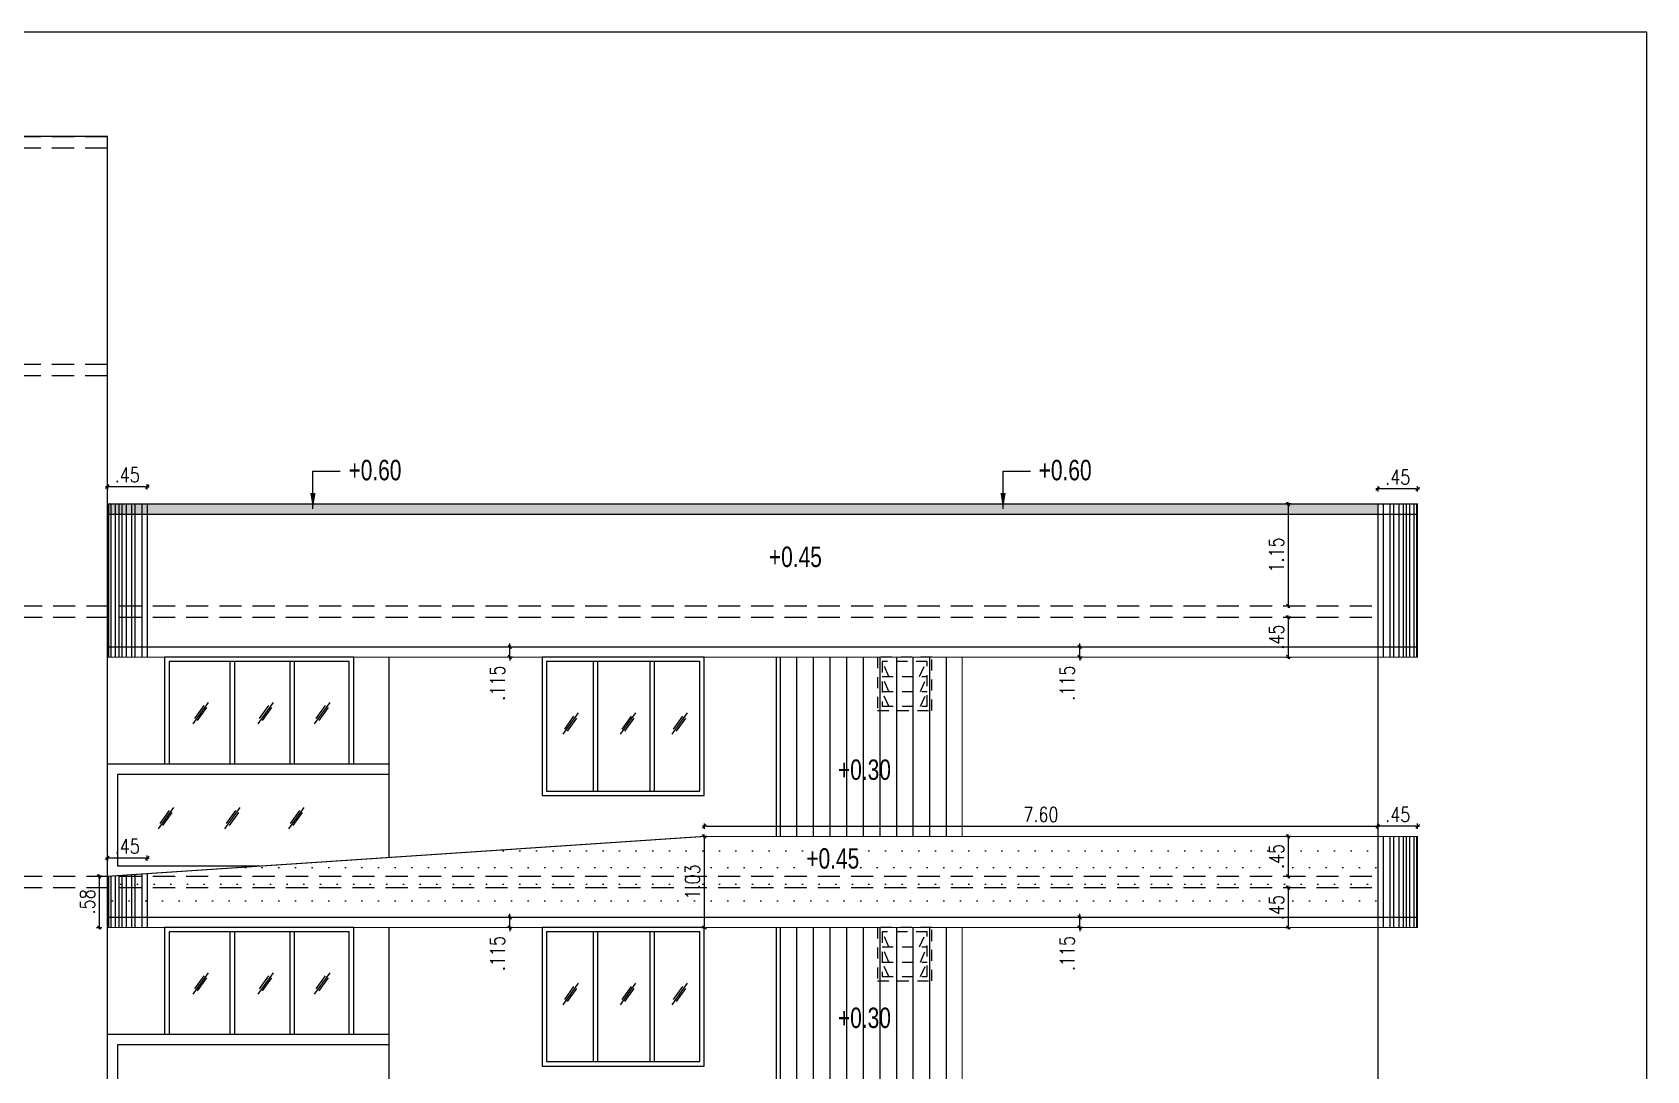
# Model space of a CAD drawing. Header units: inches. Extents: x 14331 to 14549, y 2557 to 2714.
# Drawn here: x 14518.19 to 14536.4, y 2685.34 to 2697.06 of the extents above; entities that cross this region are included whole.
import ezdxf
from ezdxf.enums import TextEntityAlignment as Align

# ---------------------------------------------------------------- set-up
doc = ezdxf.new("R2010")
doc.units = ezdxf.units.IN
doc.header["$LTSCALE"] = 0.25
doc.header["$MEASUREMENT"] = 0
doc.header["$PDMODE"] = 35
doc.linetypes.add('1', pattern=[0])
doc.linetypes.add('DASHEDX2', pattern=[1.5, 1, -0.5])
for name, color, linetype in [('ELE.PROJ.', 1, 'Continuous'), ('GLASS WINDOW', 251, '1'), ('hatch', 251, 'Continuous'), ('proj-internal', 1, 'DASHEDX2'), ('wall', 7, 'Continuous'), ('walls', 7, 'Continuous'), ('WORK TEX', 6, 'Continuous'), ('WORKING DIM', 7, 'Continuous')]:
    doc.layers.add(name, color=color, linetype=linetype)
doc.layers.add('WINDOW', color=106, linetype='Continuous', lineweight=13)
doc.styles.add('ARIAL', font='TIMES_0.TTF')
doc.styles.add('ARL', font='swisscl_0.ttf')
doc.styles.add('romans', font='romans.shx', dxfattribs={"width": 0.8})
doc.dimstyles.new('121', dxfattribs={"dimscale": 0.1, "dimtxt": 1.65, "dimasz": 0.2, "dimexe": 0.03125, "dimexo": 0.25, "dimgap": 0.5, "dimtad": 1, "dimzin": 4, "dimdsep": 46, "dimtxsty": 'romans', "dimblk1": 'MINITICK', "dimblk2": 'MINITICK', "dimsah": 1, "dimcen": 1, "dimse1": 1, "dimse2": 1, "dimclrd": 252, "dimclre": 256, "dimclrt": 7, "dimadec": 3, "dimazin": 0, "dimtfac": 0.8, "dimtix": 1, "dimtmove": 2, "dimatfit": 3, "dimfxl": 0, "dimtolj": 1, "dimtzin": 3, "dimarcsym": 0})
doc.dimstyles.new('DFSGSG', dxfattribs={"dimtxt": 0.23, "dimasz": 0.18, "dimexe": 0.18, "dimexo": 0.0625, "dimgap": 0.09, "dimtad": 1, "dimzin": 0, "dimdsep": 46, "dimtxsty": 'ARIAL', "dimcen": 0.09, "dimse1": 1, "dimse2": 1, "dimaunit": 1, "dimadec": 0, "dimazin": 0, "dimtfac": 1, "dimtix": 1, "dimtofl": 0, "dimtmove": 0, "dimatfit": 3, "dimfxl": 0, "dimtolj": 1, "dimtzin": 0, "dimarcsym": 0})

# ---------------------------------------------------------------- blocks, each defined once
blk = doc.blocks.new('MINITICK')
at = {"color": 7}
for p, q in [((1, 1), (-1, -1)), ((-1, 0), (1, 0)), ((0, -1.5), (0, 1.5))]:
    blk.add_line(p, q, dxfattribs=at)
blk = doc.blocks.new('*D1942')
at = {"layer": 'Defpoints', "color": 0, "transparency": 16777216}
for p in [(14533.371, 2688.101), (14533.371, 2687.991), (14533.821, 2687.991)]:
    blk.add_point(p, dxfattribs=at)
at = {"layer": 'WORKING DIM', "color": 252, "lineweight": -2, "transparency": 16777216}
blk.add_line((14533.801, 2688.101), (14533.391, 2688.101), dxfattribs=at)
at = {"layer": 'WORKING DIM', "color": 252, "lineweight": -2, "transparency": 16777216, "xscale": 0.02, "yscale": 0.02, "zscale": 0.02, "rotation": 180}
blk.add_blockref('MINITICK', (14533.371, 2688.101), dxfattribs=at)
at = {"layer": 'WORKING DIM', "color": 252, "lineweight": -2, "transparency": 16777216, "xscale": 0.02, "yscale": 0.02, "zscale": 0.02}
blk.add_blockref('MINITICK', (14533.821, 2688.101), dxfattribs=at)
at = {"layer": 'WORKING DIM', "color": 7, "transparency": 16777216, "insert": (14533.596, 2688.233), "char_height": 0.165, "attachment_point": 5, "style": 'romans'}
blk.add_mtext('\\A1;.45', dxfattribs=at)
blk = doc.blocks.new('*D1954')
at = {"layer": 'Defpoints', "color": 0, "transparency": 16777216}
for p in [(14525.774, 2687.987), (14525.774, 2686.96), (14525.774, 2686.96)]:
    blk.add_point(p, dxfattribs=at)
at = {"layer": 'WORKING DIM', "color": 252, "lineweight": -2, "transparency": 16777216}
blk.add_line((14525.774, 2687.967), (14525.774, 2686.98), dxfattribs=at)
at = {"layer": 'WORKING DIM', "color": 252, "lineweight": -2, "transparency": 16777216, "xscale": 0.02, "yscale": 0.02, "zscale": 0.02}
for p, rotation in [((14525.774, 2687.987), 90), ((14525.774, 2686.96), 270)]:
    blk.add_blockref('MINITICK', p, dxfattribs=dict(at, rotation=rotation))
at = {"layer": 'WORKING DIM', "color": 7, "transparency": 16777216, "insert": (14525.642, 2687.474), "char_height": 0.165, "attachment_point": 5, "rotation": 90, "style": 'romans'}
blk.add_mtext('\\A1;1.03', dxfattribs=at)
blk = doc.blocks.new('*D1955')
at = {"layer": 'Defpoints', "color": 0, "transparency": 16777216}
for p in [(14532.231, 2687.987), (14532.231, 2687.537), (14532.36, 2687.537)]:
    blk.add_point(p, dxfattribs=at)
at = {"layer": 'WORKING DIM', "color": 252, "lineweight": -2, "transparency": 16777216}
blk.add_line((14532.36, 2687.967), (14532.36, 2687.557), dxfattribs=at)
at = {"layer": 'WORKING DIM', "color": 252, "lineweight": -2, "transparency": 16777216, "xscale": 0.02, "yscale": 0.02, "zscale": 0.02}
for p, rotation in [((14532.36, 2687.987), 90), ((14532.36, 2687.537), 270)]:
    blk.add_blockref('MINITICK', p, dxfattribs=dict(at, rotation=rotation))
at = {"layer": 'WORKING DIM', "color": 7, "transparency": 16777216, "insert": (14532.228, 2687.762), "char_height": 0.165, "attachment_point": 5, "rotation": 90, "style": 'romans'}
blk.add_mtext('\\A1;.45', dxfattribs=at)
blk = doc.blocks.new('*D1956')
at = {"layer": 'Defpoints', "color": 0, "transparency": 16777216}
for p in [(14532.51, 2687.41), (14532.36, 2686.96), (14532.51, 2686.96)]:
    blk.add_point(p, dxfattribs=at)
at = {"layer": 'WORKING DIM', "color": 252, "lineweight": -2, "transparency": 16777216}
blk.add_line((14532.36, 2687.39), (14532.36, 2686.98), dxfattribs=at)
at = {"layer": 'WORKING DIM', "color": 252, "lineweight": -2, "transparency": 16777216, "xscale": 0.02, "yscale": 0.02, "zscale": 0.02}
for p, rotation in [((14532.36, 2687.41), 90), ((14532.36, 2686.96), 270)]:
    blk.add_blockref('MINITICK', p, dxfattribs=dict(at, rotation=rotation))
at = {"layer": 'WORKING DIM', "color": 7, "transparency": 16777216, "insert": (14532.228, 2687.185), "char_height": 0.165, "attachment_point": 5, "rotation": 90, "style": 'romans'}
blk.add_mtext('\\A1;.45', dxfattribs=at)
blk = doc.blocks.new('*D1945')
at = {"layer": 'Defpoints', "color": 0, "transparency": 16777216}
for p in [(14530.009, 2687.075), (14530.209, 2687.075), (14530.209, 2686.96)]:
    blk.add_point(p, dxfattribs=at)
at = {"layer": 'WORKING DIM', "color": 252, "lineweight": -2, "transparency": 16777216}
for p, q in [((14530.009, 2687.095), (14530.009, 2687.115)), ((14530.009, 2686.96), (14530.009, 2687.075)), ((14530.009, 2686.94), (14530.009, 2686.92))]:
    blk.add_line(p, q, dxfattribs=at)
at = {"layer": 'WORKING DIM', "color": 252, "lineweight": -2, "transparency": 16777216, "xscale": 0.02, "yscale": 0.02, "zscale": 0.02}
for p, rotation in [((14530.009, 2687.075), 270), ((14530.009, 2686.96), 90)]:
    blk.add_blockref('MINITICK', p, dxfattribs=dict(at, rotation=rotation))
at = {"layer": 'WORKING DIM', "color": 7, "transparency": 16777216, "insert": (14529.869, 2686.666), "char_height": 0.165, "attachment_point": 5, "rotation": 90, "style": 'romans'}
blk.add_mtext('\\A1;.115', dxfattribs=at)
blk = doc.blocks.new('*D1946')
at = {"layer": 'Defpoints', "color": 0, "transparency": 16777216}
for p in [(14523.581, 2687.075), (14523.78, 2687.075), (14523.78, 2686.96)]:
    blk.add_point(p, dxfattribs=at)
at = {"layer": 'WORKING DIM', "color": 252, "lineweight": -2, "transparency": 16777216}
for p, q in [((14523.581, 2687.095), (14523.581, 2687.115)), ((14523.581, 2686.96), (14523.581, 2687.075)), ((14523.581, 2686.94), (14523.581, 2686.92))]:
    blk.add_line(p, q, dxfattribs=at)
at = {"layer": 'WORKING DIM', "color": 252, "lineweight": -2, "transparency": 16777216, "xscale": 0.02, "yscale": 0.02, "zscale": 0.02}
for p, rotation in [((14523.581, 2687.075), 270), ((14523.581, 2686.96), 90)]:
    blk.add_blockref('MINITICK', p, dxfattribs=dict(at, rotation=rotation))
at = {"layer": 'WORKING DIM', "color": 7, "transparency": 16777216, "insert": (14523.441, 2686.666), "char_height": 0.165, "attachment_point": 5, "rotation": 90, "style": 'romans'}
blk.add_mtext('\\A1;.115', dxfattribs=at)
blk = doc.blocks.new('*D1947')
at = {"layer": 'Defpoints', "color": 0, "transparency": 16777216}
for p in [(14519.041, 2687.537), (14518.949, 2686.96), (14519.041, 2686.96)]:
    blk.add_point(p, dxfattribs=at)
at = {"layer": 'WORKING DIM', "color": 252, "lineweight": -2, "transparency": 16777216}
blk.add_line((14518.949, 2687.517), (14518.949, 2686.98), dxfattribs=at)
at = {"layer": 'WORKING DIM', "color": 252, "lineweight": -2, "transparency": 16777216, "xscale": 0.02, "yscale": 0.02, "zscale": 0.02}
for p, rotation in [((14518.949, 2687.537), 90), ((14518.949, 2686.96), 270)]:
    blk.add_blockref('MINITICK', p, dxfattribs=dict(at, rotation=rotation))
at = {"layer": 'WORKING DIM', "color": 7, "transparency": 16777216, "insert": (14518.817, 2687.249), "char_height": 0.165, "attachment_point": 5, "rotation": 90, "style": 'romans'}
blk.add_mtext('\\A1;.58', dxfattribs=at)
blk = doc.blocks.new('*D1948')
at = {"layer": 'Defpoints', "color": 0, "transparency": 16777216}
for p in [(14519.041, 2687.743), (14519.041, 2687.176), (14519.491, 2687.176)]:
    blk.add_point(p, dxfattribs=at)
at = {"layer": 'WORKING DIM', "color": 252, "lineweight": -2, "transparency": 16777216}
blk.add_line((14519.471, 2687.743), (14519.061, 2687.743), dxfattribs=at)
at = {"layer": 'WORKING DIM', "color": 252, "lineweight": -2, "transparency": 16777216, "xscale": 0.02, "yscale": 0.02, "zscale": 0.02, "rotation": 180}
blk.add_blockref('MINITICK', (14519.041, 2687.743), dxfattribs=at)
at = {"layer": 'WORKING DIM', "color": 252, "lineweight": -2, "transparency": 16777216, "xscale": 0.02, "yscale": 0.02, "zscale": 0.02}
blk.add_blockref('MINITICK', (14519.491, 2687.743), dxfattribs=at)
at = {"layer": 'WORKING DIM', "color": 7, "transparency": 16777216, "insert": (14519.266, 2687.875), "char_height": 0.165, "attachment_point": 5, "style": 'romans'}
blk.add_mtext('\\A1;.45', dxfattribs=at)
blk = doc.blocks.new('*D1957')
at = {"layer": 'Defpoints', "color": 0, "transparency": 16777216}
for p in [(14533.371, 2691.908), (14533.371, 2691.581), (14533.821, 2691.364)]:
    blk.add_point(p, dxfattribs=at)
at = {"layer": 'WORKING DIM', "color": 252, "lineweight": -2, "transparency": 16777216}
blk.add_line((14533.801, 2691.908), (14533.391, 2691.908), dxfattribs=at)
at = {"layer": 'WORKING DIM', "color": 252, "lineweight": -2, "transparency": 16777216, "xscale": 0.02, "yscale": 0.02, "zscale": 0.02, "rotation": 180}
blk.add_blockref('MINITICK', (14533.371, 2691.908), dxfattribs=at)
at = {"layer": 'WORKING DIM', "color": 252, "lineweight": -2, "transparency": 16777216, "xscale": 0.02, "yscale": 0.02, "zscale": 0.02}
blk.add_blockref('MINITICK', (14533.821, 2691.908), dxfattribs=at)
at = {"layer": 'WORKING DIM', "color": 7, "transparency": 16777216, "insert": (14533.596, 2692.04), "char_height": 0.165, "attachment_point": 5, "style": 'romans'}
blk.add_mtext('\\A1;.45', dxfattribs=at)
blk = doc.blocks.new('*D1966')
at = {"layer": 'Defpoints', "color": 0, "transparency": 16777216}
for p in [(14532.231, 2691.737), (14532.231, 2690.587), (14532.36, 2690.587)]:
    blk.add_point(p, dxfattribs=at)
at = {"layer": 'WORKING DIM', "color": 252, "lineweight": -2, "transparency": 16777216}
blk.add_line((14532.36, 2691.717), (14532.36, 2690.607), dxfattribs=at)
at = {"layer": 'WORKING DIM', "color": 252, "lineweight": -2, "transparency": 16777216, "xscale": 0.02, "yscale": 0.02, "zscale": 0.02}
for p, rotation in [((14532.36, 2691.737), 90), ((14532.36, 2690.587), 270)]:
    blk.add_blockref('MINITICK', p, dxfattribs=dict(at, rotation=rotation))
at = {"layer": 'WORKING DIM', "color": 7, "transparency": 16777216, "insert": (14532.228, 2691.162), "char_height": 0.165, "attachment_point": 5, "rotation": 90, "style": 'romans'}
blk.add_mtext('\\A1;1.15', dxfattribs=at)
blk = doc.blocks.new('*D1967')
at = {"layer": 'Defpoints', "color": 0, "transparency": 16777216}
for p in [(14532.51, 2690.46), (14532.36, 2690.01), (14532.51, 2690.01)]:
    blk.add_point(p, dxfattribs=at)
at = {"layer": 'WORKING DIM', "color": 252, "lineweight": -2, "transparency": 16777216}
blk.add_line((14532.36, 2690.44), (14532.36, 2690.03), dxfattribs=at)
at = {"layer": 'WORKING DIM', "color": 252, "lineweight": -2, "transparency": 16777216, "xscale": 0.02, "yscale": 0.02, "zscale": 0.02}
for p, rotation in [((14532.36, 2690.46), 90), ((14532.36, 2690.01), 270)]:
    blk.add_blockref('MINITICK', p, dxfattribs=dict(at, rotation=rotation))
at = {"layer": 'WORKING DIM', "color": 7, "transparency": 16777216, "insert": (14532.228, 2690.235), "char_height": 0.165, "attachment_point": 5, "rotation": 90, "style": 'romans'}
blk.add_mtext('\\A1;.45', dxfattribs=at)
blk = doc.blocks.new('*D1960')
at = {"layer": 'Defpoints', "color": 0, "transparency": 16777216}
for p in [(14530.009, 2690.125), (14530.209, 2690.125), (14530.209, 2690.01)]:
    blk.add_point(p, dxfattribs=at)
at = {"layer": 'WORKING DIM', "color": 252, "lineweight": -2, "transparency": 16777216}
for p, q in [((14530.009, 2690.145), (14530.009, 2690.165)), ((14530.009, 2690.01), (14530.009, 2690.125)), ((14530.009, 2689.99), (14530.009, 2689.97))]:
    blk.add_line(p, q, dxfattribs=at)
at = {"layer": 'WORKING DIM', "color": 252, "lineweight": -2, "transparency": 16777216, "xscale": 0.02, "yscale": 0.02, "zscale": 0.02}
for p, rotation in [((14530.009, 2690.125), 270), ((14530.009, 2690.01), 90)]:
    blk.add_blockref('MINITICK', p, dxfattribs=dict(at, rotation=rotation))
at = {"layer": 'WORKING DIM', "color": 7, "transparency": 16777216, "insert": (14529.869, 2689.716), "char_height": 0.165, "attachment_point": 5, "rotation": 90, "style": 'romans'}
blk.add_mtext('\\A1;.115', dxfattribs=at)
blk = doc.blocks.new('*D1961')
at = {"layer": 'Defpoints', "color": 0, "transparency": 16777216}
for p in [(14523.581, 2690.125), (14523.78, 2690.125), (14523.78, 2690.01)]:
    blk.add_point(p, dxfattribs=at)
at = {"layer": 'WORKING DIM', "color": 252, "lineweight": -2, "transparency": 16777216}
for p, q in [((14523.581, 2690.145), (14523.581, 2690.165)), ((14523.581, 2690.01), (14523.581, 2690.125)), ((14523.581, 2689.99), (14523.581, 2689.97))]:
    blk.add_line(p, q, dxfattribs=at)
at = {"layer": 'WORKING DIM', "color": 252, "lineweight": -2, "transparency": 16777216, "xscale": 0.02, "yscale": 0.02, "zscale": 0.02}
for p, rotation in [((14523.581, 2690.125), 270), ((14523.581, 2690.01), 90)]:
    blk.add_blockref('MINITICK', p, dxfattribs=dict(at, rotation=rotation))
at = {"layer": 'WORKING DIM', "color": 7, "transparency": 16777216, "insert": (14523.441, 2689.716), "char_height": 0.165, "attachment_point": 5, "rotation": 90, "style": 'romans'}
blk.add_mtext('\\A1;.115', dxfattribs=at)
blk = doc.blocks.new('*D1962')
at = {"layer": 'Defpoints', "color": 0, "transparency": 16777216}
for p in [(14519.041, 2691.932), (14519.041, 2690.226), (14519.491, 2690.226)]:
    blk.add_point(p, dxfattribs=at)
at = {"layer": 'WORKING DIM', "color": 252, "lineweight": -2, "transparency": 16777216}
blk.add_line((14519.471, 2691.932), (14519.061, 2691.932), dxfattribs=at)
at = {"layer": 'WORKING DIM', "color": 252, "lineweight": -2, "transparency": 16777216, "xscale": 0.02, "yscale": 0.02, "zscale": 0.02, "rotation": 180}
blk.add_blockref('MINITICK', (14519.041, 2691.932), dxfattribs=at)
at = {"layer": 'WORKING DIM', "color": 252, "lineweight": -2, "transparency": 16777216, "xscale": 0.02, "yscale": 0.02, "zscale": 0.02}
blk.add_blockref('MINITICK', (14519.491, 2691.932), dxfattribs=at)
at = {"layer": 'WORKING DIM', "color": 7, "transparency": 16777216, "insert": (14519.266, 2692.065), "char_height": 0.165, "attachment_point": 5, "style": 'romans'}
blk.add_mtext('\\A1;.45', dxfattribs=at)
blk = doc.blocks.new('*D2005')
at = {"layer": 'Defpoints', "color": 0, "transparency": 16777216}
for p in [(14533.371, 2688.101), (14525.774, 2687.987), (14533.371, 2687.951)]:
    blk.add_point(p, dxfattribs=at)
at = {"layer": 'WORKING DIM', "color": 252, "lineweight": -2, "transparency": 16777216}
blk.add_line((14525.794, 2688.101), (14533.351, 2688.101), dxfattribs=at)
at = {"layer": 'WORKING DIM', "color": 252, "lineweight": -2, "transparency": 16777216, "xscale": 0.02, "yscale": 0.02, "zscale": 0.02, "rotation": 180}
blk.add_blockref('MINITICK', (14525.774, 2688.101), dxfattribs=at)
at = {"layer": 'WORKING DIM', "color": 252, "lineweight": -2, "transparency": 16777216, "xscale": 0.02, "yscale": 0.02, "zscale": 0.02}
blk.add_blockref('MINITICK', (14533.371, 2688.101), dxfattribs=at)
at = {"layer": 'WORKING DIM', "color": 7, "transparency": 16777216, "insert": (14529.572, 2688.233), "char_height": 0.165, "attachment_point": 5, "style": 'romans'}
blk.add_mtext('\\A1;7.60', dxfattribs=at)

msp = doc.modelspace()

# ---------------------------------------------------------------- hatches: boundary and pattern name
at = {"layer": 'hatch', "true_color": 0xc7b399}
h = msp.add_hatch(dxfattribs=at)
h.set_pattern_fill('DOTS', color=253, scale=0.5)
h.set_pattern_definition([(0, (-329.605598, 14.51311), (0.015625, 0.03125), [0, -0.03125])])
h.paths.add_polyline_path([(14533.371, 2691.737), (14519.041, 2691.737), (14519.041, 2691.622), (14533.371, 2691.622)])
at = {"layer": 'hatch'}
h = msp.add_hatch(dxfattribs=at)
h.set_pattern_fill('ANSI31', color=36, scale=1.5, angle=45)
h.set_pattern_definition([(90, (-312.30509, 50.82428), (-0.1875, 3e-17), [])])
h.paths.add_polyline_path([(14528.683, 2690.01), (14526.587, 2690.01), (14526.587, 2687.987), (14528.683, 2687.987)])
at = {"layer": 'hatch', "true_color": 0xc7b399}
h = msp.add_hatch(dxfattribs=at)
h.set_pattern_fill('DOTS', color=253, scale=3)
h.set_pattern_definition([(0, (-367.5554, 50.82431), (0.09375, 0.1875), [0, -0.1875])])
h.paths.add_polyline_path([(14533.371, 2687.987), (14525.774, 2687.987), (14519.041, 2687.537), (14519.041, 2686.96), (14533.371, 2686.96)])
at = {"layer": 'hatch'}
h = msp.add_hatch(dxfattribs=at)
h.set_pattern_fill('ANSI31', color=36, scale=1.5, angle=45)
h.set_pattern_definition([(90, (-312.30509, 47.77431), (-0.1875, 3e-17), [])])
h.paths.add_polyline_path([(14528.683, 2686.96), (14526.587, 2686.96), (14526.587, 2684.937), (14528.683, 2684.937)])

# ---------------------------------------------------------------- linework, layer by layer
at = {"layer": 'ELE.PROJ.', "color": 8}
for p, q in [((14519.053, 2691.737), (14519.053, 2690.01)), ((14519.082, 2691.737), (14519.082, 2690.01)), ((14519.131, 2691.737), (14519.131, 2690.01)), ((14519.172, 2691.737), (14519.172, 2690.01)), ((14519.205, 2691.737), (14519.205, 2690.01)), ((14519.252, 2691.737), (14519.252, 2690.01)), ((14519.313, 2691.737), (14519.313, 2690.01)), ((14519.353, 2691.737), (14519.353, 2690.01)), ((14519.431, 2691.737), (14519.431, 2690.01)), ((14519.491, 2691.737), (14519.491, 2690.01)), ((14533.431, 2691.737), (14533.431, 2690.01)), ((14533.509, 2691.737), (14533.509, 2690.01)), ((14533.549, 2691.737), (14533.549, 2690.01)), ((14533.61, 2691.737), (14533.61, 2690.01)), ((14533.656, 2691.737), (14533.656, 2690.01)), ((14533.69, 2691.737), (14533.69, 2690.01)), ((14533.731, 2691.737), (14533.731, 2690.01)), ((14533.78, 2691.737), (14533.78, 2690.01)), ((14533.808, 2691.737), (14533.808, 2690.01)), ((14533.431, 2687.991), (14533.431, 2686.96)), ((14533.509, 2687.991), (14533.509, 2686.96)), ((14533.549, 2687.991), (14533.549, 2686.96)), ((14533.61, 2687.991), (14533.61, 2686.96)), ((14533.656, 2687.991), (14533.656, 2686.96)), ((14533.69, 2687.991), (14533.69, 2686.96)), ((14533.731, 2687.991), (14533.731, 2686.96)), ((14533.78, 2687.991), (14533.78, 2686.96)), ((14533.808, 2687.991), (14533.808, 2686.96)), ((14519.053, 2687.538), (14519.053, 2686.96)), ((14519.082, 2687.54), (14519.082, 2686.96)), ((14519.131, 2687.544), (14519.131, 2686.96)), ((14519.172, 2687.547), (14519.172, 2686.96)), ((14519.205, 2687.549), (14519.205, 2686.96)), ((14519.252, 2687.553), (14519.252, 2686.96)), ((14519.313, 2687.557), (14519.313, 2686.96)), ((14519.353, 2687.56), (14519.353, 2686.96)), ((14519.431, 2687.566), (14519.431, 2686.96)), ((14519.491, 2687.57), (14519.491, 2686.96))]:
    msp.add_line(p, q, dxfattribs=at)
at = {"layer": 'ELE.PROJ.'}
for p, q in [((14519.041, 2691.622), (14533.821, 2691.622)), ((14519.041, 2690.125), (14533.821, 2690.125)), ((14519.041, 2687.075), (14533.821, 2687.075))]:
    msp.add_line(p, q, dxfattribs=at)
at = {"layer": 'ELE.PROJ.', "const_width": 0.012}
for points in [[(14519.041, 2690.01), (14519.041, 2691.737), (14525.774, 2691.737), (14533.821, 2691.737), (14533.821, 2690.01), (14519.041, 2690.01)], [(14519.041, 2686.96), (14519.041, 2687.537), (14525.774, 2687.987), (14533.821, 2687.987), (14533.821, 2686.96), (14519.041, 2686.96)]]:
    msp.add_lwpolyline(points, dxfattribs=at)
at = {"layer": 'ELE.PROJ.', "color": 36, "const_width": 0.012}
for points in [[(14526.587, 2690.01), (14528.683, 2690.01), (14528.683, 2687.987), (14526.587, 2687.987)], [(14526.587, 2686.96), (14528.683, 2686.96), (14528.683, 2684.937), (14526.587, 2684.937)]]:
    msp.add_lwpolyline(points, close=True, dxfattribs=at)
at = {"layer": 'GLASS WINDOW', "color": 4, "ltscale": 200}
for p, q in [((14520.179, 2689.499), (14520.006, 2689.258)), ((14520.129, 2689.463), (14520.024, 2689.317)), ((14520.161, 2689.44), (14520.056, 2689.294)), ((14520.91, 2689.499), (14520.737, 2689.258)), ((14520.86, 2689.463), (14520.755, 2689.317)), ((14520.892, 2689.44), (14520.787, 2689.294)), ((14521.549, 2689.499), (14521.375, 2689.258)), ((14521.498, 2689.463), (14521.393, 2689.317)), ((14521.531, 2689.44), (14521.426, 2689.294)), ((14524.351, 2689.38), (14524.178, 2689.139)), ((14524.301, 2689.344), (14524.196, 2689.198)), ((14524.999, 2689.38), (14524.825, 2689.139)), ((14524.948, 2689.344), (14524.843, 2689.198)), ((14525.581, 2689.38), (14525.407, 2689.139)), ((14525.53, 2689.344), (14525.425, 2689.198)), ((14524.333, 2689.321), (14524.228, 2689.175)), ((14524.98, 2689.321), (14524.875, 2689.175)), ((14525.563, 2689.321), (14525.458, 2689.175)), ((14519.788, 2688.314), (14519.614, 2688.072)), ((14519.737, 2688.278), (14519.632, 2688.132)), ((14519.769, 2688.255), (14519.664, 2688.109)), ((14520.537, 2688.314), (14520.363, 2688.072)), ((14520.487, 2688.278), (14520.382, 2688.132)), ((14520.519, 2688.255), (14520.414, 2688.109)), ((14521.258, 2688.314), (14521.084, 2688.072)), ((14521.207, 2688.278), (14521.102, 2688.132)), ((14521.239, 2688.255), (14521.134, 2688.109)), ((14520.179, 2686.449), (14520.006, 2686.208)), ((14520.129, 2686.413), (14520.024, 2686.267)), ((14520.91, 2686.449), (14520.737, 2686.208)), ((14520.86, 2686.413), (14520.755, 2686.267)), ((14521.549, 2686.449), (14521.375, 2686.208)), ((14521.498, 2686.413), (14521.393, 2686.267)), ((14520.161, 2686.39), (14520.056, 2686.244)), ((14520.892, 2686.39), (14520.787, 2686.244)), ((14521.531, 2686.39), (14521.426, 2686.244)), ((14524.351, 2686.33), (14524.178, 2686.089)), ((14524.301, 2686.294), (14524.196, 2686.148)), ((14524.333, 2686.271), (14524.228, 2686.125)), ((14524.999, 2686.33), (14524.825, 2686.089)), ((14524.948, 2686.294), (14524.843, 2686.148)), ((14524.98, 2686.271), (14524.875, 2686.125)), ((14525.581, 2686.33), (14525.407, 2686.089)), ((14525.53, 2686.294), (14525.425, 2686.148)), ((14525.563, 2686.271), (14525.458, 2686.125))]:
    msp.add_line(p, q, dxfattribs=at)
at = {"layer": 'proj-internal'}
msp.add_line((14515.04, 2695.881), (14519.041, 2695.881), dxfattribs=at)
at = {"layer": 'proj-internal', "color": 251}
for p, q in [((14515.04, 2695.754), (14519.041, 2695.754)), ((14515.04, 2693.314), (14519.041, 2693.314)), ((14515.04, 2693.187), (14519.041, 2693.187)), ((14501.93, 2690.587), (14533.371, 2690.587)), ((14501.93, 2690.46), (14533.371, 2690.46)), ((14501.93, 2687.537), (14533.371, 2687.537)), ((14501.93, 2687.41), (14533.371, 2687.41))]:
    msp.add_line(p, q, dxfattribs=at)
at = {"layer": 'proj-internal', "color": 251, "ltscale": 0.5}
for p, q in [((14527.858, 2689.79), (14527.78, 2689.96)), ((14528.202, 2689.79), (14528.28, 2689.96)), ((14527.78, 2689.79), (14528.29, 2689.79)), ((14527.858, 2689.62), (14527.78, 2689.79)), ((14528.212, 2689.62), (14528.29, 2689.79)), ((14527.78, 2689.62), (14528.29, 2689.62)), ((14527.858, 2689.457), (14527.78, 2689.62)), ((14528.212, 2689.457), (14528.29, 2689.62)), ((14527.858, 2686.74), (14527.78, 2686.91)), ((14528.202, 2686.74), (14528.28, 2686.91)), ((14527.78, 2686.74), (14528.29, 2686.74)), ((14527.858, 2686.57), (14527.78, 2686.74)), ((14528.212, 2686.57), (14528.29, 2686.74)), ((14527.78, 2686.57), (14528.29, 2686.57)), ((14527.858, 2686.407), (14527.78, 2686.57)), ((14528.212, 2686.407), (14528.29, 2686.57))]:
    msp.add_line(p, q, dxfattribs=at)
for points in [[(14527.73, 2689.407), (14528.34, 2689.407), (14528.34, 2690.01), (14527.73, 2690.01)], [(14527.78, 2689.457), (14528.29, 2689.457), (14528.29, 2689.96), (14527.78, 2689.96)], [(14527.73, 2686.357), (14528.34, 2686.357), (14528.34, 2686.96), (14527.73, 2686.96)], [(14527.78, 2686.407), (14528.29, 2686.407), (14528.29, 2686.91), (14527.78, 2686.91)]]:
    msp.add_lwpolyline(points, close=True, dxfattribs=at)
at = {"layer": 'wall'}
for p, q in [((14519.041, 2695.881), (14515.04, 2695.881)), ((14519.041, 2650.61), (14519.041, 2695.881)), ((14533.371, 2691.737), (14533.371, 2650.61)), ((14522.219, 2687.749), (14522.219, 2690.01)), ((14522.219, 2688.802), (14519.041, 2688.802)), ((14519.156, 2688.687), (14519.156, 2687.652)), ((14522.219, 2688.687), (14519.156, 2688.687)), ((14520.762, 2687.652), (14519.156, 2687.652)), ((14522.219, 2684.699), (14522.219, 2686.96)), ((14522.219, 2685.752), (14519.041, 2685.752)), ((14519.156, 2685.637), (14519.156, 2684.602)), ((14522.219, 2685.637), (14519.156, 2685.637))]:
    msp.add_line(p, q, dxfattribs=at)
msp.add_lwpolyline([(14536.405, 2697.058), (14498.237, 2697.058), (14498.237, 2643.083), (14536.405, 2643.083)], close=True, dxfattribs=at)
at = {"layer": 'WINDOW'}
for p, q in [((14520.424, 2689.96), (14520.424, 2688.802)), ((14520.474, 2689.96), (14520.474, 2688.802)), ((14521.1, 2689.96), (14521.1, 2688.802)), ((14521.15, 2689.96), (14521.15, 2688.802)), ((14524.521, 2689.96), (14524.521, 2688.497)), ((14524.571, 2689.96), (14524.571, 2688.497)), ((14525.159, 2689.96), (14525.159, 2688.497)), ((14525.209, 2689.96), (14525.209, 2688.497)), ((14520.424, 2686.91), (14520.424, 2685.752)), ((14520.474, 2686.91), (14520.474, 2685.752)), ((14521.1, 2686.91), (14521.1, 2685.752)), ((14521.15, 2686.91), (14521.15, 2685.752)), ((14524.521, 2686.91), (14524.521, 2685.447)), ((14524.571, 2686.91), (14524.571, 2685.447)), ((14525.159, 2686.91), (14525.159, 2685.447)), ((14525.209, 2686.91), (14525.209, 2685.447))]:
    msp.add_line(p, q, dxfattribs=at)
for points in [[(14521.82, 2688.802), (14521.82, 2690.01), (14519.687, 2690.01), (14519.687, 2688.802)], [(14521.77, 2688.802), (14521.77, 2689.96), (14519.737, 2689.96), (14519.737, 2688.802)], [(14521.82, 2685.752), (14521.82, 2686.96), (14519.687, 2686.96), (14519.687, 2685.752)], [(14521.77, 2685.752), (14521.77, 2686.91), (14519.737, 2686.91), (14519.737, 2685.752)]]:
    msp.add_lwpolyline(points, dxfattribs=at)
for points in [[(14523.946, 2688.447), (14525.774, 2688.447), (14525.774, 2690.01), (14523.946, 2690.01)], [(14523.996, 2688.497), (14525.724, 2688.497), (14525.724, 2689.96), (14523.996, 2689.96)], [(14523.946, 2685.397), (14525.774, 2685.397), (14525.774, 2686.96), (14523.946, 2686.96)], [(14523.996, 2685.447), (14525.724, 2685.447), (14525.724, 2686.91), (14523.996, 2686.91)]]:
    msp.add_lwpolyline(points, close=True, dxfattribs=at)

# ---------------------------------------------------------------- texts
at = {"layer": 'WORK TEX', "color": 7, "style": 'ARL'}
for s, p in [('+0.60', (14522.06, 2692.119)), ('+0.60', (14529.845, 2692.119)), ('+0.45 ', (14526.835, 2691.141)), ('+0.30', (14527.581, 2688.74)), ('+0.45 ', (14527.257, 2687.739)), ('+0.30', (14527.581, 2685.941))]:
    msp.add_text(s, height=0.23, dxfattribs=at).set_placement(p, align=Align.MIDDLE_CENTER)

# ---------------------------------------------------------------- dimensions: what is measured, and where the dimension line sits
at = {"layer": 'WORKING DIM'}
for base, p1, p2, angle, picture, middle in [((14519.041, 2691.932), (14519.491, 2690.226), (14519.041, 2690.226), 180, '*D1962', (14519.266, 2692.065)), ((14533.371, 2691.908), (14533.821, 2691.364), (14533.371, 2691.581), 180, '*D1957', (14533.596, 2692.04)), ((14532.36, 2690.587), (14532.231, 2691.737), (14532.231, 2690.587), 90, '*D1966', (14532.228, 2691.162)), ((14532.36, 2690.01), (14532.51, 2690.46), (14532.51, 2690.01), 90, '*D1967', (14532.228, 2690.235)), ((14533.371, 2688.101), (14533.821, 2687.991), (14533.371, 2687.991), 180, '*D1942', (14533.596, 2688.233)), ((14519.041, 2687.743), (14519.491, 2687.176), (14519.041, 2687.176), 180, '*D1948', (14519.266, 2687.875)), ((14525.774, 2686.96), (14525.774, 2687.987), (14525.774, 2686.96), 90, '*D1954', (14525.642, 2687.474)), ((14532.36, 2687.537), (14532.231, 2687.987), (14532.231, 2687.537), 90, '*D1955', (14532.228, 2687.762)), ((14518.949, 2686.96), (14519.041, 2687.537), (14519.041, 2686.96), 90, '*D1947', (14518.817, 2687.249)), ((14532.36, 2686.96), (14532.51, 2687.41), (14532.51, 2686.96), 90, '*D1956', (14532.228, 2687.185))]:
    dim = msp.add_linear_dim(base=base, p1=p1, p2=p2, angle=angle, dimstyle='121', override={"dimfxl": 0.18, "dimfxlon": 1}, dxfattribs=at)
    dim.commit()
    dim.dimension.update_dxf_attribs({"geometry": picture, "text_midpoint": middle})
for base, p1, p2, picture, middle in [((14523.581, 2690.125), (14523.78, 2690.01), (14523.78, 2690.125), '*D1961', (14523.441, 2689.716)), ((14530.009, 2690.125), (14530.209, 2690.01), (14530.209, 2690.125), '*D1960', (14529.869, 2689.716)), ((14523.581, 2687.075), (14523.78, 2686.96), (14523.78, 2687.075), '*D1946', (14523.441, 2686.666)), ((14530.009, 2687.075), (14530.209, 2686.96), (14530.209, 2687.075), '*D1945', (14529.869, 2686.666))]:
    dim = msp.add_linear_dim(base=base, p1=p1, p2=p2, angle=90, text='.115', dimstyle='121', override={"dimfxl": 0.18, "dimfxlon": 1}, dxfattribs=at)
    dim.commit()
    dim.dimension.update_dxf_attribs({"geometry": picture, "text_midpoint": middle, "dimtype": 160})
dim = msp.add_linear_dim(base=(14533.371, 2688.101), p1=(14525.774, 2687.987), p2=(14533.371, 2687.951), dimstyle='121', override={"dimfxl": 0.18, "dimfxlon": 1}, dxfattribs=at)
dim.commit()
dim.dimension.update_dxf_attribs({"geometry": '*D2005', "text_midpoint": (14529.572, 2688.233)})

# ---------------------------------------------------------------- leaders
at = {"layer": 'walls'}
for points in [[(14521.36, 2691.681), (14521.36, 2692.106), (14521.669, 2692.106)], [(14529.145, 2691.681), (14529.145, 2692.106), (14529.454, 2692.106)]]:
    msp.add_leader(points, dimstyle='DFSGSG', override={"dimgap": 0.09, "dimtad": 0, "dimarcsym": 1}, dxfattribs=at)

doc.saveas('drawing.dxf')
